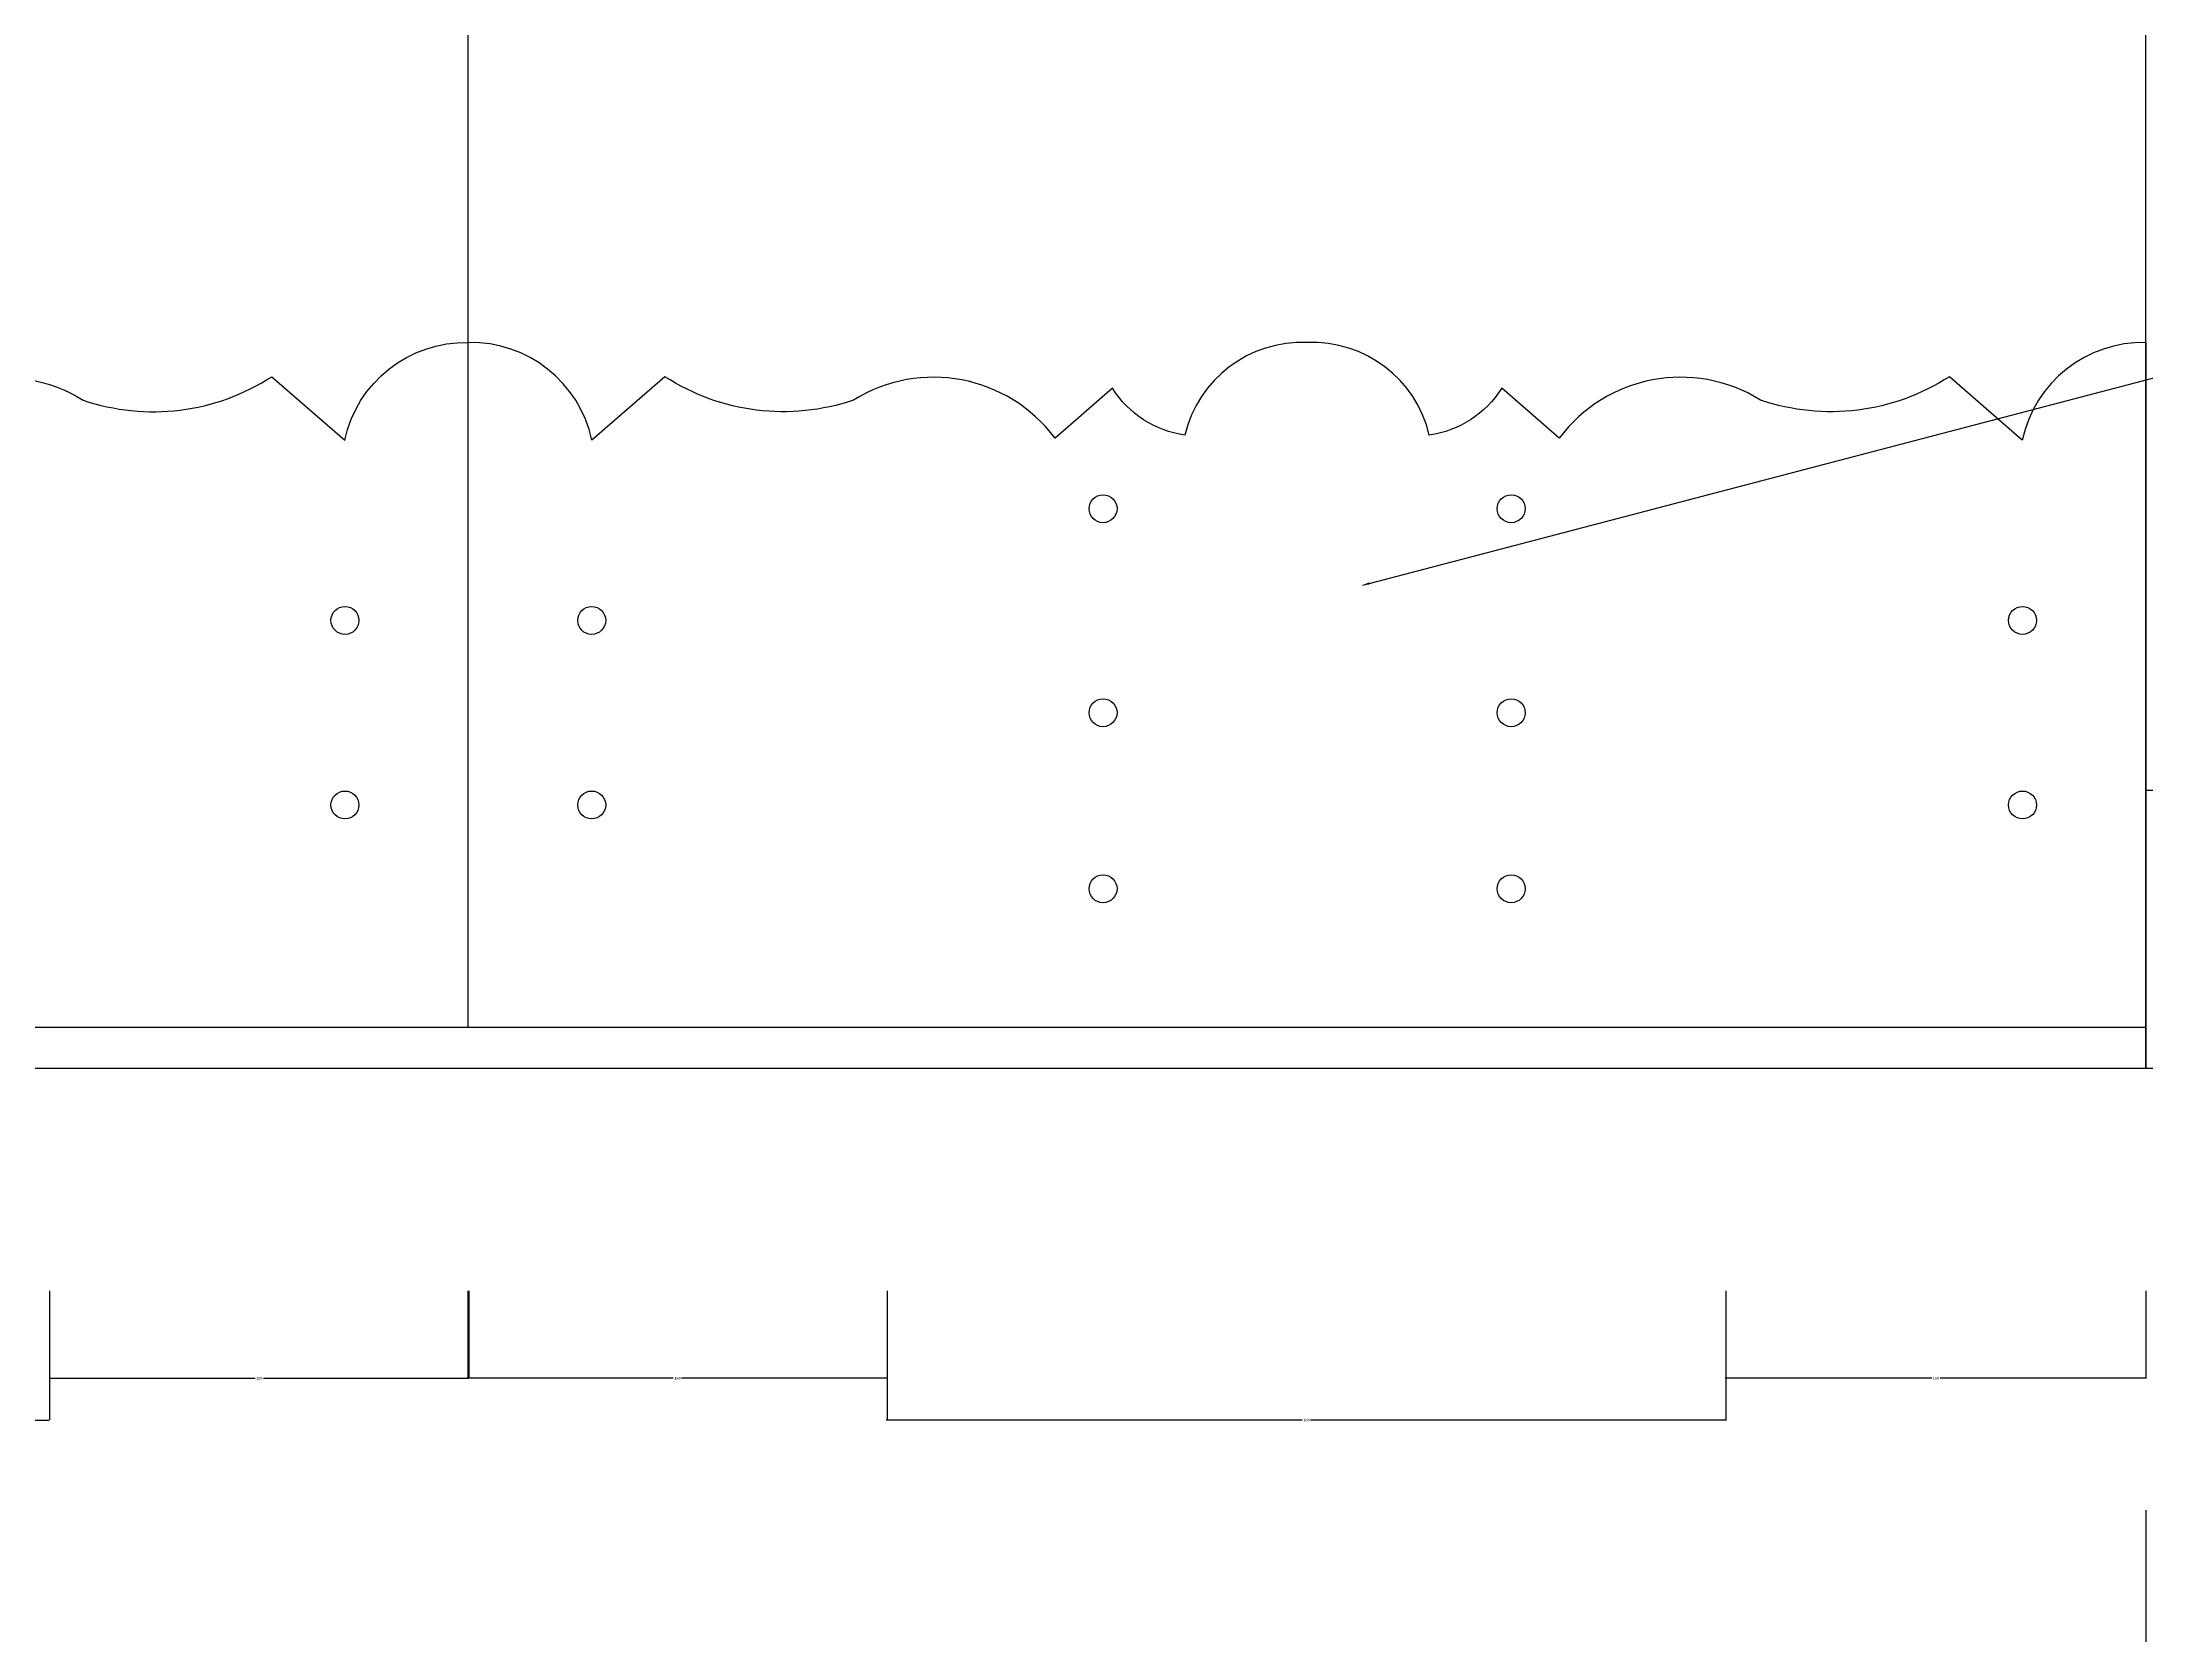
# Model space of a CAD drawing. Header units: metres. Extents: x -46 to 5315, y 535 to 7348.
# Drawn here: x 1371 to 2123, y 3519 to 4089 of the extents above; entities that cross this region are included whole.
import ezdxf

# ---------------------------------------------------------------- set-up
doc = ezdxf.new("R2010")
doc.units = ezdxf.units.M
for name, color, linetype in [('2', 2, 'Continuous'), ('3', 3, 'Continuous'), ('4', 4, 'Continuous'), ('7', 7, 'Continuous'), ('DIM', 3, 'Continuous')]:
    doc.layers.add(name, color=color, linetype=linetype)
doc.dimstyles.get("Standard").update_dxf_attribs({"dimtxt": 2.5, "dimasz": 2.5, "dimexe": 1.25, "dimexo": 0.625, "dimtad": 1, "dimcen": 2.5, "dimazin": 3, "dimtfac": 1, "dimtmove": 0, "dimatfit": 3})

# ---------------------------------------------------------------- blocks, each defined once
blk = doc.blocks.new('*D7')
for p, q in [((923.07, 3563.67), (923.07, 3425.84)), ((2123.47, 3563.67), (2123.47, 3425.84)), ((923.32, 3425.84), (1521.27, 3425.84)), ((1525.27, 3425.84), (2123.22, 3425.84))]:
    blk.add_line(p, q)
at = {"layer": 'Defpoints'}
for p in [(923.07, 3563.67), (2123.47, 3563.67), (923.07, 3425.84)]:
    blk.add_point(p, dxfattribs=at)
at = {"layer": 'DIM', "insert": (1523.27, 3425.84), "char_height": 1, "attachment_point": 5}
blk.add_mtext('1200', dxfattribs=at)
blk = doc.blocks.new('*D8')
for p, q in [((1073.37, 3642.19), (1073.37, 3595.86)), ((1373.47, 3642.19), (1373.47, 3595.86)), ((1073.62, 3595.86), (1221.92, 3595.86)), ((1224.92, 3595.86), (1373.22, 3595.86))]:
    blk.add_line(p, q)
at = {"layer": 'Defpoints'}
for p in [(1073.37, 3642.19), (1373.47, 3642.19), (1073.37, 3595.86)]:
    blk.add_point(p, dxfattribs=at)
at = {"layer": 'DIM', "insert": (1223.42, 3595.86), "char_height": 1, "attachment_point": 5}
blk.add_mtext('300', dxfattribs=at)
blk = doc.blocks.new('*D18')
for p, q in [((1673.07, 3642.19), (1673.07, 3595.86)), ((1973.17, 3642.19), (1973.17, 3595.86)), ((1821.62, 3595.86), (1672.82, 3595.86)), ((1973.42, 3595.86), (1824.62, 3595.86))]:
    blk.add_line(p, q)
at = {"layer": 'Defpoints'}
for p in [(1673.07, 3642.19), (1973.17, 3642.19), (1973.17, 3595.86)]:
    blk.add_point(p, dxfattribs=at)
at = {"layer": 'DIM', "insert": (1823.12, 3595.86), "char_height": 1, "attachment_point": 5}
blk.add_mtext('300', dxfattribs=at)
blk = doc.blocks.new('*D19')
for p, q in [((1373.47, 3642.19), (1373.47, 3610.86)), ((1523.43, 3642.19), (1523.43, 3610.86)), ((1373.72, 3610.86), (1446.95, 3610.86)), ((1449.95, 3610.86), (1523.18, 3610.86))]:
    blk.add_line(p, q)
at = {"layer": 'Defpoints'}
for p in [(1373.47, 3642.19), (1523.43, 3642.19), (1373.47, 3610.86)]:
    blk.add_point(p, dxfattribs=at)
at = {"layer": 'DIM', "insert": (1448.45, 3610.86), "char_height": 1, "attachment_point": 5}
blk.add_mtext('150', dxfattribs=at)
blk = doc.blocks.new('*D20')
for p, q in [((1523.1, 3642.19), (1523.1, 3610.86)), ((1673.07, 3642.19), (1673.07, 3610.86)), ((1596.585, 3610.86), (1522.85, 3610.86)), ((1673.32, 3610.86), (1599.585, 3610.86))]:
    blk.add_line(p, q)
at = {"layer": 'Defpoints'}
for p in [(1523.1, 3642.19), (1673.07, 3642.19), (1673.07, 3610.86)]:
    blk.add_point(p, dxfattribs=at)
at = {"layer": 'DIM', "insert": (1598.085, 3610.86), "char_height": 1, "attachment_point": 5}
blk.add_mtext('150', dxfattribs=at)
blk = doc.blocks.new('*D21')
for p, q in [((1973.17, 3642.19), (1973.17, 3610.86)), ((2123.47, 3642.19), (2123.47, 3610.86)), ((2046.82, 3610.86), (1972.92, 3610.86)), ((2123.72, 3610.86), (2049.82, 3610.86))]:
    blk.add_line(p, q)
at = {"layer": 'Defpoints'}
for p in [(1973.17, 3642.19), (2123.47, 3642.19), (2123.47, 3610.86)]:
    blk.add_point(p, dxfattribs=at)
at = {"layer": 'DIM', "insert": (2048.32, 3610.86), "char_height": 1, "attachment_point": 5}
blk.add_mtext('150', dxfattribs=at)

msp = doc.modelspace()

# ---------------------------------------------------------------- linework, layer by layer
at = {"layer": '2'}
msp.add_line((573.07, 3721.88), (2473.47, 3721.88), dxfattribs=at)
at = {"layer": '3'}
for centre in [(1750.35, 3922.1), (1896.38, 3922.1), (1479.12, 3882.1), (1567.41, 3882.1), (2079.32, 3882.1), (1750.35, 3849.08), (1896.38, 3849.08), (1479.12, 3816.05), (1567.41, 3816.05), (2079.32, 3816.05), (1750.35, 3786.05), (1896.38, 3786.05)]:
    msp.add_circle(centre, 5, dxfattribs=at)
at = {"layer": '4'}
for p, q in [((1523.27, 3736.56), (1523.27, 5971.58)), ((2123.47, 3981.58), (2123.47, 3721.88)), ((923.07, 3736.56), (2123.47, 3736.56))]:
    msp.add_line(p, q, dxfattribs=at)
for points in [[(2123.47, 3721.88), (2123.47, 6121.58), (923.07, 6121.58), (923.07, 3721.88)], [(2123.47, 3821.4), (2453.47, 3821.4)]]:
    msp.add_lwpolyline(points, dxfattribs=at)
for points in [[(923.07, 3981.58, -0.36), (967.28, 3946.68), (993.39, 3969.36, 0.23), (1060.91, 3960.98, -0.39), (1132.98, 3947.33), (1153.54, 3965.19, 0.22), (1179.44, 3948.44, -0.36), (1223.17, 3981.58, -0.36), (1266.89, 3948.44, 0.22), (1292.79, 3965.19), (1313.35, 3947.33, -0.39), (1385.42, 3960.98, 0.23), (1452.94, 3969.36), (1479.05, 3946.68, -0.36), (1523.27, 3981.58)], [(2123.47, 3981.58, 0.36), (2079.25, 3946.68), (2053.14, 3969.36, -0.23), (1985.62, 3960.98, 0.39), (1913.55, 3947.33), (1892.99, 3965.19, -0.22), (1867.09, 3948.44, 0.36), (1823.37, 3981.58, 0.36), (1779.64, 3948.44, -0.22), (1753.74, 3965.19), (1733.18, 3947.33, 0.39), (1661.11, 3960.98, -0.23), (1593.59, 3969.36), (1567.48, 3946.68, 0.36), (1523.27, 3981.58)]]:
    msp.add_lwpolyline(points, format="xyb", dxfattribs=at)
at = {"layer": '7'}
msp.add_line((1523.27, 3736.56), (1523.27, 5971.58), dxfattribs=at)

# ---------------------------------------------------------------- dimensions: what is measured, and where the dimension line sits
at = {"layer": 'DIM'}
for base, p1, p2, text, picture, middle in [((1073.37, 3595.86), (1073.37, 3642.19), (1373.47, 3642.19), '300', '*D8', (1223.42, 3595.86)), ((1373.47, 3610.86), (1373.47, 3642.19), (1523.43, 3642.19), '150', '*D19', (1448.45, 3610.86)), ((1673.07, 3610.86), (1673.07, 3642.19), (1523.1, 3642.19), '150', '*D20', (1598.085, 3610.86)), ((1973.17, 3595.86), (1973.17, 3642.19), (1673.07, 3642.19), '300', '*D18', (1823.12, 3595.86)), ((2123.47, 3610.86), (2123.47, 3642.19), (1973.17, 3642.19), '150', '*D21', (2048.32, 3610.86)), ((923.07, 3425.84), (923.07, 3563.67), (2123.47, 3563.67), '1200', '*D7', (1523.27, 3425.84))]:
    dim = msp.add_linear_dim(base=base, p1=p1, p2=p2, text=text, dimstyle='Standard', dxfattribs=at)
    dim.commit()
    dim.dimension.update_dxf_attribs({"geometry": picture, "text_midpoint": middle})

# ---------------------------------------------------------------- leaders
msp.add_leader([(1843.29, 3894.76), (2556.6, 4081.69)], dimstyle='Standard', dxfattribs=at)

doc.saveas('drawing.dxf')
